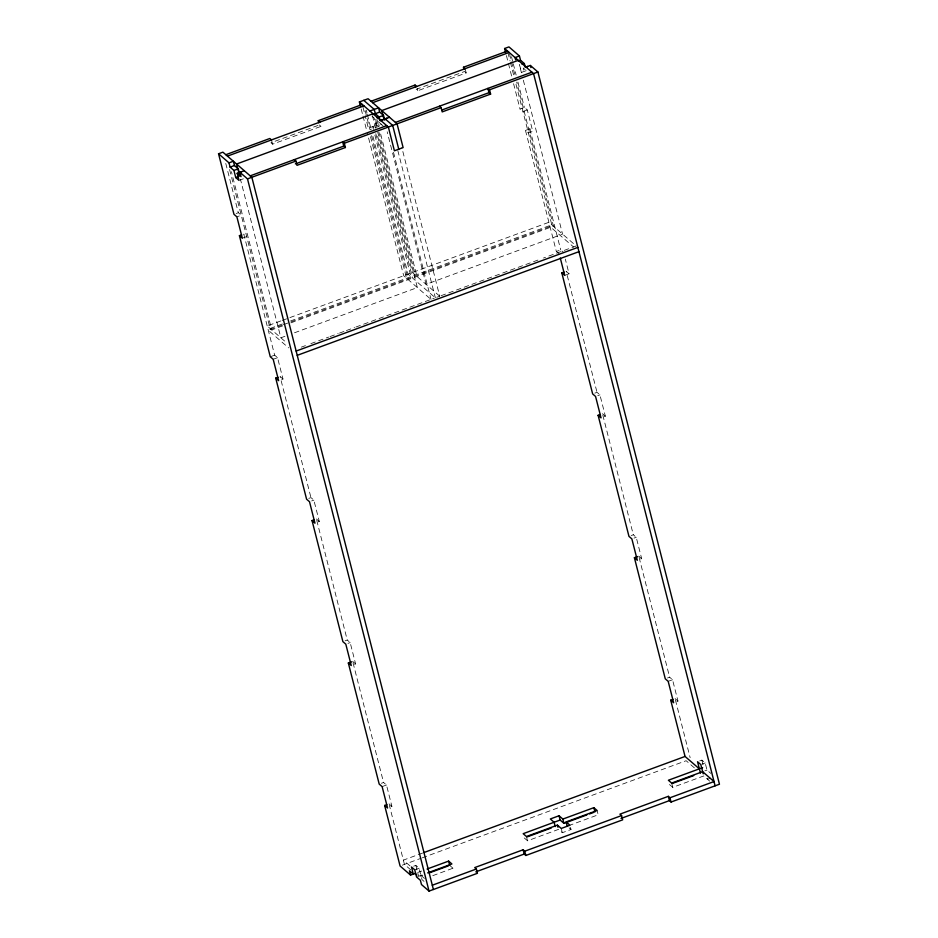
<?xml version="1.0" encoding="UTF-8"?>
<svg xmlns="http://www.w3.org/2000/svg" width="938" height="938" viewBox="0 0 938 938"><rect width="100%" height="100%" fill="white"/><g stroke="black" fill="none" stroke-linecap="round" stroke-linejoin="round"><path stroke-width="0.7" stroke-dasharray="4.69 3.52" d="M318.005 125.446L270.941 142.764L272.583 144.182L320.984 126.372L320.444 124.238M466.198 72.93L464.556 71.511L416.155 89.321L417.797 90.74L466.198 72.93L465.107 68.662M375.446 127.627L378.706 126.419L377.076 125L368.364 128.213L365.152 115.644M526.159 70.69L521.809 72.296L519.359 64.628L521.88 74.512M240.105 180.002L243.376 178.806M236.153 213.512L238.322 212.715L241.242 215.236L236.88 216.842M513.578 83.705L520.039 109.043L524.389 107.436L527.308 109.969L532.749 131.332L528.399 132.938L525.479 130.405L529.841 128.811L532.749 131.332M527.308 109.969L522.947 111.563L520.039 109.043M242.332 238.205L246.682 236.599L243.774 234.078L274.635 355.15L277.554 357.683L282.995 379.046L278.633 380.652M280.837 320.925L267.189 325.955L287.157 343.261M282.209 320.433L548.906 222.283L576.225 245.967L543.465 258.02M282.385 323.962L270.109 328.476L229.4 168.781M290.581 320.948L551.814 224.815L515.419 82.005M282.021 325.169L268.28 330.223L288.658 347.892M283.393 324.665L549.996 226.562L573.587 247.011M282.666 325.885L271.739 329.906L231.405 171.666M290.85 322.871L553.455 226.234L516.721 82.122M284.953 336.296L280.861 337.797L240.527 179.592M294.509 332.779L417.351 287.567L377.744 132.188M270.273 356.757L274.635 355.15M525.479 130.405L556.351 251.49L560.701 249.883L563.621 252.404M301.333 347.13L305.436 345.63M310.888 343.613L328.64 337.082M330 336.578L338.196 333.565M339.556 333.06L345.02 331.055M346.38 330.551L354.576 327.538M355.936 327.034L429.639 299.914M371.518 135.564L408.253 279.676L431.011 299.41L434.271 298.202M375.798 133.688L412.603 278.07L435.361 297.803L439.723 296.197L401.839 147.583M441.083 295.693L538.002 260.037M273.192 359.289L277.554 357.683M564.711 275.373L569.061 273.779L565.321 259.087M308.766 498.395L310.947 497.597L313.855 500.13L319.307 521.493L314.945 523.099M594.833 393.128L597.014 392.33L599.921 394.851L605.373 416.214L601.012 417.82M311.674 500.927L313.855 500.13M597.752 395.648L599.921 394.851M345.078 640.842L347.248 640.044L350.167 642.565L355.608 663.94L353.438 664.737M631.145 535.575L633.314 534.766L636.234 537.298L641.674 558.661L639.505 559.47M347.986 643.374L350.167 642.565M634.053 538.095L636.234 537.298M381.379 783.289L383.56 782.491L386.479 785.012L391.92 806.375L387.558 807.981M667.446 678.01L669.626 677.213L672.546 679.745L677.986 701.108L675.806 701.905M382.118 786.619L386.479 785.012M668.184 681.34L672.546 679.745M422.592 853.041L403.352 860.123L410.68 866.478M402.261 865.188L420.928 858.329M422.299 857.813L686.147 760.718L694.53 767.988M413.646 866.196L415.827 865.387L419.11 868.236L422.006 879.633L424.879 882.119M699.713 760.917L701.894 760.12L705.177 762.957L706.994 770.086L710.816 773.393M414.748 869.831L419.11 868.236M701.905 764.165L705.177 762.957M417.644 872.516L421.69 871.027M417.656 876.561L423.613 874.368M704.813 770.884L706.994 770.086M420.083 876.291L422.768 875.295M432.781 875.658L452.995 868.225L452.444 866.091M524.26 837.951L527.531 840.8L558.509 829.391L562.331 832.71L571.043 829.509L570.503 827.375M568.569 825.698L598.198 814.794L597.107 810.514M669.462 784.52L672.745 787.357L703.723 775.961L709.703 781.143M710.816 778.071L707.545 779.279L706.724 776.066M525.186 69.67L523.275 68.017L524.483 72.765M556.351 251.49L559.259 254.01M569.061 273.779L566.153 271.246L597.014 392.33M372.023 116.218L374.145 118.059L376.302 126.536M381.883 124.766L378.061 121.448L379.269 126.196M384.228 126.97L380.957 124.133L376.595 125.727L374.778 118.61M319.354 124.953L320.984 126.372M602.454 413.693L605.373 416.214M439.723 296.197L416.964 276.464L380.16 132.082M638.766 556.14L641.674 558.661M675.079 698.576L677.986 701.108M282.995 379.046L280.087 376.525L310.947 497.597M316.387 518.96L319.307 521.493M569.132 827.844L571.043 829.509M352.7 661.407L355.608 663.94M389.012 803.854L391.92 806.375M449.712 865.387L452.995 868.225M420.928 875.353L424.75 878.672M410.715 869.843L404.442 864.39L389.364 805.261M701.894 760.12L703.711 767.237M523.322 80.164L562.566 234.137L426.063 284.366L387.183 131.801M511.48 56.761L512.91 62.389M513.274 63.796L516.135 75.052M517.94 82.098L524.389 107.436M529.841 128.811L560.701 249.883M602.817 415.1L633.314 534.766M639.13 557.547L669.626 677.213M675.43 699.983L690.145 757.716M509.522 53.865L515.29 76.47M507.88 52.434L510.038 60.888M510.389 62.295L513.977 76.377M506.403 55.541L512.148 78.065M671.655 783.089L672.745 787.357M417.258 88.606L417.797 90.74M397.841 150.596L435.361 297.803M393.479 152.202L431.011 299.41M561.241 828.442L562.331 832.71M376.935 119.443L378.788 126.7M375.646 119.419L377.076 125M378.882 132.082L415.323 275.045L412.403 272.512L377.111 134.052M372.433 115.691L375.669 128.4M373.441 129.432L372.714 126.607L374.356 128.025L369.994 129.632L364.307 107.284M374.883 135.095L410.961 276.64L408.042 274.119L372.398 134.251M366.277 110.227L366.993 113.052M367.356 114.471L370.956 128.6M363.018 107.26L364.8 114.248M370.522 136.702L406.6 278.246L403.692 275.725L367.321 133.02M361.2 109.007L362.631 114.659M362.994 116.066L366.957 131.613M526.441 836.52L527.531 840.8M271.492 139.914L272.583 144.182M415.827 865.387L418.465 875.717M225.765 163.435L238.322 212.715M316.751 520.379L347.248 640.044M353.051 662.814L383.56 782.491"/><path stroke-width="1.41" d="M241.594 234.875L239.413 235.684L242.332 238.205L236.88 216.842L233.972 214.31L218.542 153.773L222.892 152.167L251.853 177.282L433.391 889.494M359.395 101.937L368.106 98.736L397.067 123.839L403.117 147.583L394.406 150.784L388.355 127.04L359.395 101.937L360.473 106.182M505.688 52.727L504.609 48.506L508.959 46.9L519.429 55.975L520.52 60.255L524.354 63.573L525.257 67.126M225.812 154.7L269.851 138.484L271.492 139.914M318.803 122.808L318.263 120.674L362.303 104.47M371.026 101.257L415.065 85.053L416.707 86.472M464.017 69.377L463.478 67.243L507.517 51.027M227.453 156.118L363.956 105.888M372.656 102.688L509.17 52.458M218.542 153.773L229.013 162.86L233.363 161.254L234.453 165.522L238.275 168.84L239.495 173.589M369.865 111.024L378.577 107.811L379.667 112.091L383.49 115.397L384.697 120.146M519.429 55.975L515.079 57.581L515.619 59.715M373.054 113.791L236.564 164.021L238.369 171.115M518.268 60.349L381.766 110.578L383.935 119.091M229.013 162.86L230.103 167.128L234.453 165.522M373.136 114.495L379.667 112.091M518.351 61.052L520.52 60.255M230.103 167.128L233.925 170.446L238.275 168.84M376.959 117.813L383.49 115.397M522.173 64.37L524.354 63.573M233.925 170.446L235.743 177.563L239.014 180.413L237.197 173.284L241.558 171.677M380.23 120.65L386.773 118.247M525.444 67.208L527.625 66.41M237.197 173.284L241.031 176.602L239.94 172.334L244.29 170.728M380.793 120.498L389.505 117.285M526.007 67.055L530.357 65.449L537.92 72.003L719.458 784.227L671.057 802.037L669.415 800.618L668.325 796.339L619.924 814.161L621.566 815.579L622.656 819.847L525.843 855.479L524.201 854.049L523.111 849.781L474.71 867.591L476.352 869.01L477.442 873.29L429.041 891.1L421.479 884.546L420.388 880.278L416.566 876.96L414.748 869.831L411.477 866.993L413.283 874.11L409.46 870.804L410.551 875.072L415.464 873.313M235.743 177.563L239.002 176.367M250.212 175.852L386.714 125.633M395.426 122.421L531.928 72.191M239.94 172.334L247.491 178.877L295.904 161.066L296.983 165.346L345.395 147.524L344.305 143.256L342.663 141.837L343.754 146.105L345.395 147.524M344.305 143.256L441.106 107.636L442.197 111.903L490.609 94.093L489.519 89.814L487.877 88.407L488.968 92.674L490.609 94.093M489.519 89.814L537.92 72.003M295.353 163.916L343.754 146.105M441.904 109.992L488.968 92.674M296.15 351.058L577.855 247.386M297.24 355.338L578.945 251.665M314.207 519.769L312.037 520.567L314.945 523.099L309.505 501.724L306.585 499.204L275.725 378.12L277.906 377.322M600.285 414.49L598.104 415.3L601.012 417.82L595.571 396.457L592.652 393.925L561.792 272.852L563.973 272.055M386.831 804.652L384.65 805.461L387.558 807.981L382.118 786.619L379.198 784.086L348.338 663.014L351.609 661.806M672.898 699.385L670.717 700.182L673.636 702.714L668.184 681.34L665.277 678.819L634.405 557.735L637.676 556.539M423.964 852.536L685.057 756.45L699.361 768.843M586.848 814.923L563.949 823.353L562.859 819.073L559.036 815.755L550.325 818.968L554.147 822.286L555.237 826.554M427.071 869.045L448.622 861.107L451.905 863.957L427.658 872.879M563.949 823.353L560.127 820.035L523.17 833.683L526.441 836.52L557.418 825.123L561.241 828.442L569.964 825.229L566.13 821.923L597.107 810.514L593.836 807.677L562.859 819.073M702.621 767.636L668.372 780.24L671.655 783.089L702.632 771.681L714.017 781.553L669.966 797.769L668.325 796.339M429.51 872.821L448.364 865.88M526.945 836.966L551.192 828.043M589.533 813.926L593.578 812.449M672.159 783.523L693.71 775.597M432.301 885.226L476.352 869.01M523.111 849.781L524.752 851.2L621.566 815.579M475.801 871.871L524.201 854.049M621.015 818.428L669.415 800.618M504.609 48.506L533.558 73.61L715.108 785.833M463.478 67.243L465.107 68.662M439.476 106.217L441.106 107.636M363.756 100.343L374.227 109.418L375.317 113.686L379.14 117.004L380.042 120.568M385.155 118.892L392.705 125.446L398.756 149.189M561.792 272.852L564.711 275.373L560.279 258.02M318.263 120.674L319.905 122.092M294.262 159.648L295.904 161.066M634.405 557.735L637.324 560.267L631.872 538.904L628.964 536.372L598.104 415.3M275.725 378.12L278.633 380.652L273.192 359.289L270.273 356.757L239.413 235.684M348.338 663.014L351.258 665.534L345.805 644.172L342.898 641.651L312.037 520.567M414.913 873.466L416.824 875.131M410.551 875.072L400.08 865.997L384.65 805.461M530.357 65.449L530.908 67.595M703.183 773.827L700.815 764.564L697.544 761.726L700.44 773.111M670.717 700.182L685.057 756.45M669.966 797.769L671.057 802.037M415.065 85.053L415.616 87.187M593.836 807.677L594.927 811.945M566.13 821.923L567.22 826.19M559.036 815.755L560.127 820.035M557.418 825.123L557.969 827.257M524.752 851.2L525.843 855.479M448.622 861.107L449.712 865.387M247.491 178.877L429.041 891.1"/></g></svg>
